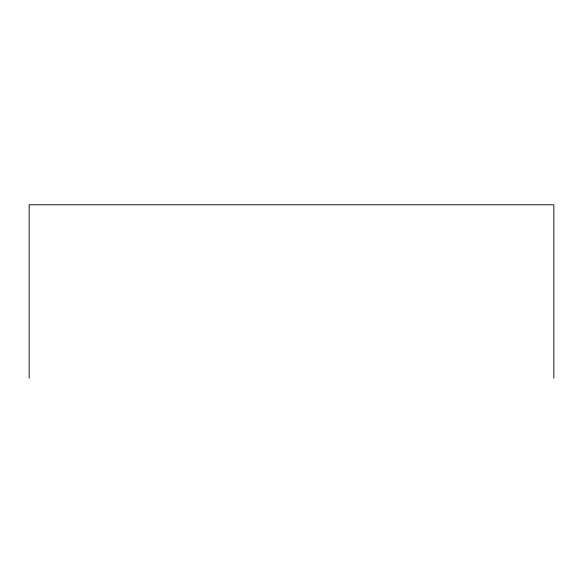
<?xml version="1.0" encoding="UTF-8"?>
<svg xmlns="http://www.w3.org/2000/svg" width="583" height="583" viewBox="0 0 583 583"><rect width="100%" height="100%" fill="white"/><g stroke="black" fill="none" stroke-linecap="round" stroke-linejoin="round"><path stroke-width="0.87" d="M553.85 378.236L553.85 204.764L29.15 204.764L29.15 378.236"/></g></svg>
